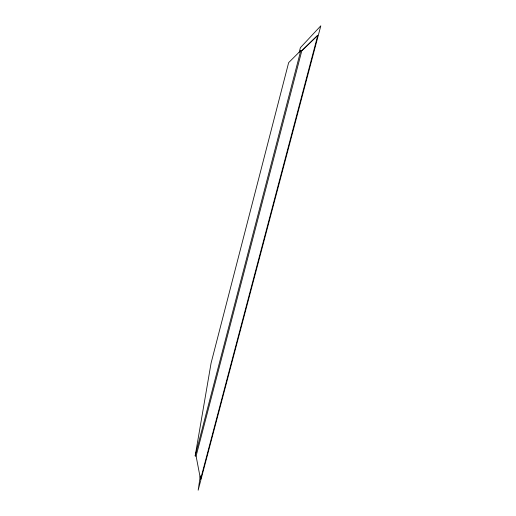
<?xml version="1.0" encoding="UTF-8"?>
<svg xmlns="http://www.w3.org/2000/svg" width="516" height="516" viewBox="0 0 516 516"><rect width="100%" height="100%" fill="white"/><g stroke="black" fill="none" stroke-linecap="round" stroke-linejoin="round"><path stroke-width="0.77" d="M200.55 479.383L317.779 35.288L301.796 50.82L196.093 456.099L200.55 479.383L200.782 477.784M200.298 475.855L198.163 490.2L320.823 25.8L300.389 47.678L299.17 52.348M196.093 456.099L195.177 455.88L211.089 363.077L288.65 62.63L300.783 50.555L301.796 50.82M195.177 455.88L300.783 50.555M301.995 50.568L317.779 35.288"/></g></svg>
